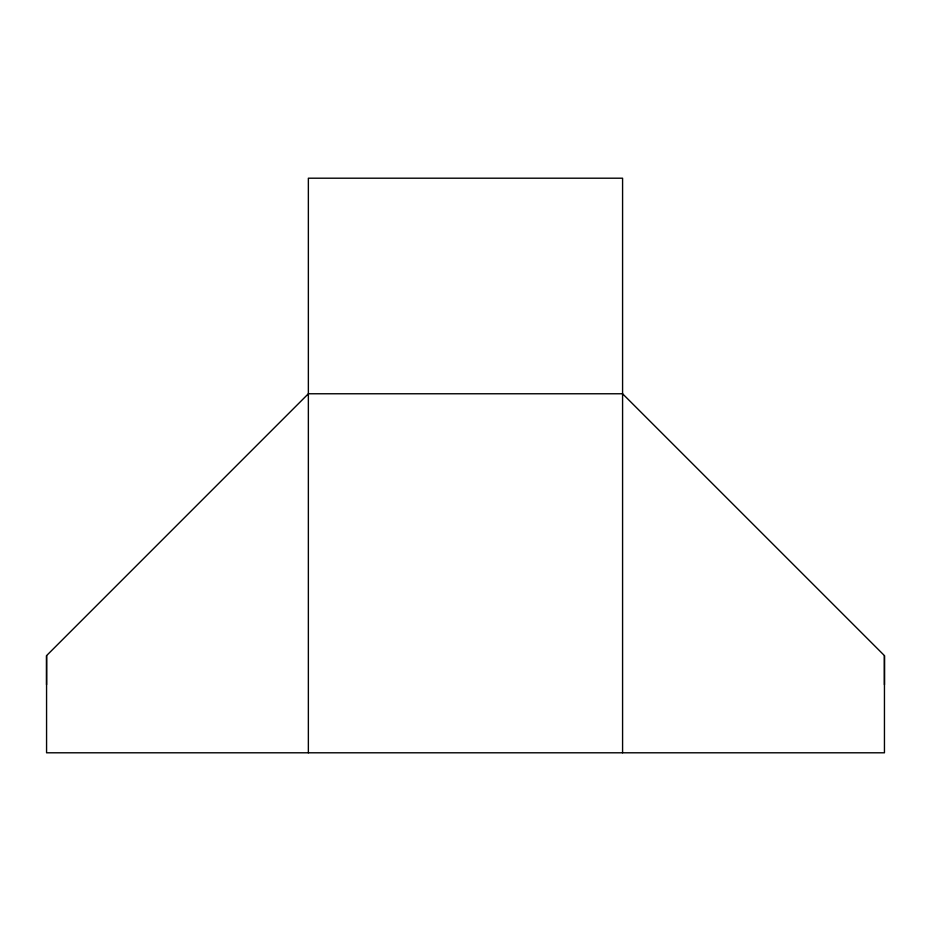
<?xml version="1.0" encoding="UTF-8"?>
<svg xmlns="http://www.w3.org/2000/svg" width="931" height="931" viewBox="0 0 931 931"><rect width="100%" height="100%" fill="white"/><g stroke="black" fill="none" stroke-linecap="round" stroke-linejoin="round"><path stroke-width="1.4" d="M46.55 684.716L46.562 655.622L308.359 393.766L308.359 178.205L622.583 178.205L622.583 752.795M308.359 752.795L308.359 393.766L622.583 393.766L884.45 655.622L884.45 752.795L46.573 752.795L46.562 655.622M884.45 684.716L884.45 655.622"/></g></svg>
